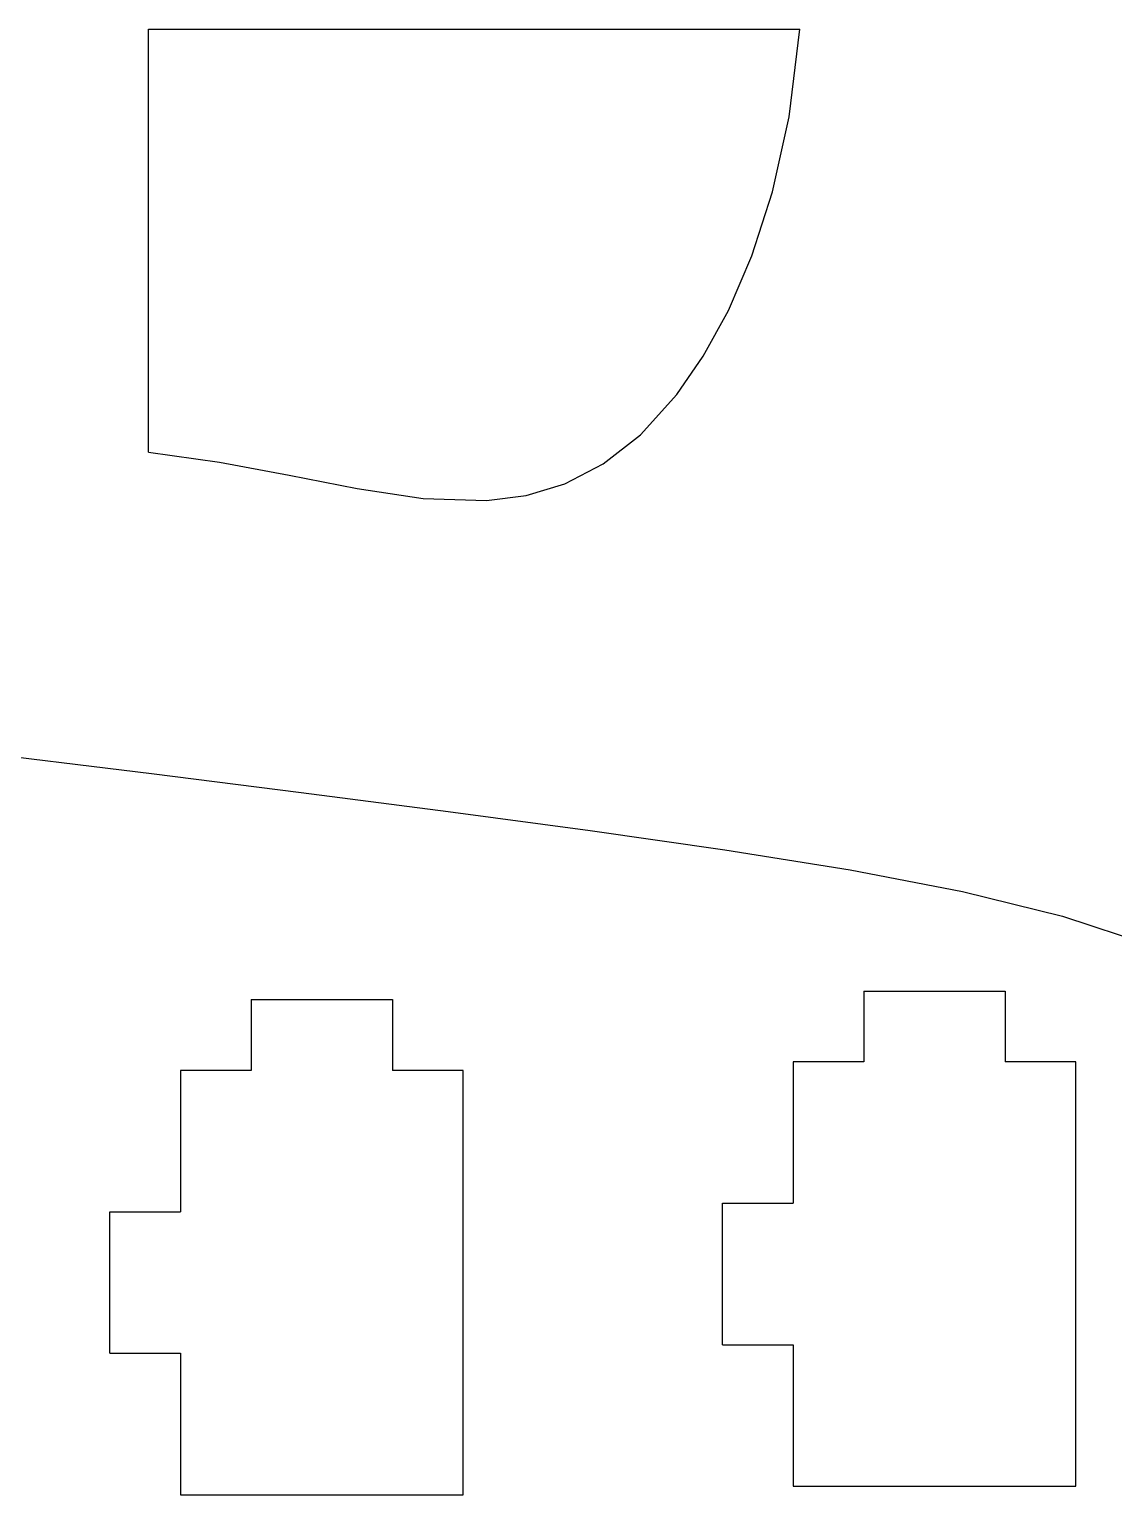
# Model space of a CAD drawing. Header units: millimetres. Extents: x -3928 to -434, y -548 to 1409.
# Drawn here: x -1356.1 to -1279.5, y 953.3 to 1056.9 of the extents above; entities that cross this region are included whole.
import ezdxf

# ---------------------------------------------------------------- set-up
doc = ezdxf.new("R2010")
doc.units = ezdxf.units.MM
doc.header["$MEASUREMENT"] = 0
doc.layers.add('layer 1', color=7, linetype='Continuous')

msp = doc.modelspace()

# ---------------------------------------------------------------- linework, layer by layer
at = {"layer": 'layer 1', "color": 1, "lineweight": 25}
for points in [[(-1347.7209, 1056.8918), (-1347.7209, 1056.8918), (-1301.6506, 1056.8918), (-1301.6506, 1056.8918)], [(-1347.7209, 1027.0031), (-1347.7209, 1027.0031), (-1347.7209, 1056.8918), (-1347.7209, 1056.8918)], [(-1297.1349, 988.8984), (-1297.1349, 988.8984), (-1297.1349, 983.8981), (-1297.1349, 983.8981)], [(-1297.1349, 988.8984), (-1297.1349, 988.8984), (-1287.1347, 988.8984), (-1287.1347, 988.8984)], [(-1287.1347, 988.8984), (-1287.1347, 988.8984), (-1287.1347, 983.8981), (-1287.1347, 983.8981)], [(-1340.462, 988.2966), (-1340.462, 988.2966), (-1340.462, 983.2964), (-1340.462, 983.2964)], [(-1340.462, 988.2966), (-1340.462, 988.2966), (-1330.4618, 988.2966), (-1330.4618, 988.2966)], [(-1330.4618, 988.2966), (-1330.4618, 988.2966), (-1330.4618, 983.2964), (-1330.4618, 983.2964)], [(-1340.462, 983.2964), (-1340.462, 983.2964), (-1345.4619, 983.2964), (-1345.4619, 983.2964)], [(-1345.4619, 983.2964), (-1345.4619, 983.2964), (-1345.4619, 973.2965), (-1345.4619, 973.2965)], [(-1325.4619, 983.2964), (-1325.4619, 983.2964), (-1330.4618, 983.2964), (-1330.4618, 983.2964)], [(-1325.4619, 953.2965), (-1325.4619, 953.2965), (-1325.4619, 983.2964), (-1325.4619, 983.2964)], [(-1297.1349, 983.8981), (-1297.1349, 983.8981), (-1302.1348, 983.8981), (-1302.1348, 983.8981)], [(-1302.1348, 983.8981), (-1302.1348, 983.8981), (-1302.1348, 973.8983), (-1302.1348, 973.8983)], [(-1282.1348, 983.8981), (-1282.1348, 983.8981), (-1287.1347, 983.8981), (-1287.1347, 983.8981)], [(-1282.1348, 953.8983), (-1282.1348, 953.8983), (-1282.1348, 983.8981), (-1282.1348, 983.8981)], [(-1307.1348, 963.8981), (-1307.1348, 963.8981), (-1307.1348, 973.8983), (-1307.1348, 973.8983)], [(-1307.1348, 973.8983), (-1307.1348, 973.8983), (-1302.1348, 973.8983), (-1302.1348, 973.8983)], [(-1350.4619, 963.2963), (-1350.4619, 963.2963), (-1350.4619, 973.2965), (-1350.4619, 973.2965)], [(-1350.4619, 973.2965), (-1350.4619, 973.2965), (-1345.4619, 973.2965), (-1345.4619, 973.2965)], [(-1307.1348, 963.8981), (-1307.1348, 963.8981), (-1302.1348, 963.8981), (-1302.1348, 963.8981)], [(-1302.1348, 963.8981), (-1302.1348, 963.8981), (-1302.1348, 953.8983), (-1302.1348, 953.8983)], [(-1350.4619, 963.2963), (-1350.4619, 963.2963), (-1345.4619, 963.2963), (-1345.4619, 963.2963)], [(-1345.4619, 963.2963), (-1345.4619, 963.2963), (-1345.4619, 953.2965), (-1345.4619, 953.2965)], [(-1345.4619, 953.2965), (-1345.4619, 953.2965), (-1325.4619, 953.2965), (-1325.4619, 953.2965)], [(-1302.1348, 953.8983), (-1302.1348, 953.8983), (-1282.1348, 953.8983), (-1282.1348, 953.8983)]]:
    msp.add_open_spline(points, degree=3, dxfattribs=at)
for points, knots in [([(-1347.7209, 1027.0031), (-1347.7209, 1027.0031), (-1342.7055, 1026.2933), (-1342.7055, 1026.2933), (-1342.7055, 1026.2933), (-1342.7055, 1026.2933), (-1337.7659, 1025.369), (-1337.7659, 1025.369), (-1337.7659, 1025.369), (-1337.7659, 1025.369), (-1332.9529, 1024.4275), (-1332.9529, 1024.4275), (-1332.9529, 1024.4275), (-1332.9529, 1024.4275), (-1328.3023, 1023.729), (-1328.3023, 1023.729), (-1328.3023, 1023.729), (-1328.3023, 1023.729), (-1323.8283, 1023.5804), (-1323.8283, 1023.5804), (-1323.8283, 1023.5804), (-1323.8283, 1023.5804), (-1321.0167, 1023.9374), (-1321.0167, 1023.9374), (-1321.0167, 1023.9374), (-1321.0167, 1023.9374), (-1318.2682, 1024.7654), (-1318.2682, 1024.7654), (-1318.2682, 1024.7654), (-1318.2682, 1024.7654), (-1315.5751, 1026.1631), (-1315.5751, 1026.1631), (-1315.5751, 1026.1631), (-1315.5751, 1026.1631), (-1312.9349, 1028.2325), (-1312.9349, 1028.2325), (-1312.9349, 1028.2325), (-1312.9349, 1028.2325), (-1310.3568, 1031.0798), (-1310.3568, 1031.0798), (-1310.3568, 1031.0798), (-1310.3568, 1031.0798), (-1308.4952, 1033.775), (-1308.4952, 1033.775), (-1308.4952, 1033.775), (-1308.4952, 1033.775), (-1306.713, 1037.0188), (-1306.713, 1037.0188), (-1306.713, 1037.0188), (-1306.713, 1037.0188), (-1305.0546, 1040.8718), (-1305.0546, 1040.8718), (-1305.0546, 1040.8718), (-1305.0546, 1040.8718), (-1303.587, 1045.4057), (-1303.587, 1045.4057), (-1303.587, 1045.4057), (-1303.587, 1045.4057), (-1302.407, 1050.7087), (-1302.407, 1050.7087), (-1302.407, 1050.7087), (-1302.407, 1050.7087), (-1301.6506, 1056.8918), (-1301.6506, 1056.8918)], [0, 0, 0, 0, 0.05882353, 0.05882353, 0.05882353, 0.05882353, 0.11764706, 0.11764706, 0.11764706, 0.11764706, 0.17647059, 0.17647059, 0.17647059, 0.17647059, 0.23529412, 0.23529412, 0.23529412, 0.23529412, 0.29411765, 0.29411765, 0.29411765, 0.29411765, 0.35294118, 0.35294118, 0.35294118, 0.35294118, 0.41176471, 0.41176471, 0.41176471, 0.41176471, 0.47058824, 0.47058824, 0.47058824, 0.47058824, 0.52941176, 0.52941176, 0.52941176, 0.52941176, 0.58823529, 0.58823529, 0.58823529, 0.58823529, 0.64705882, 0.64705882, 0.64705882, 0.64705882, 0.70588235, 0.70588235, 0.70588235, 0.70588235, 0.76470588, 0.76470588, 0.76470588, 0.76470588, 0.82352941, 0.82352941, 0.82352941, 0.82352941, 0.88235294, 0.88235294, 0.88235294, 0.88235294, 1, 1, 1, 1]), ([(-1451.4706, 959.3918), (-1451.4706, 959.3918), (-1449.4238, 959.6465), (-1449.4238, 959.6465), (-1449.4238, 959.6465), (-1449.4238, 959.6465), (-1447.7284, 960.3637), (-1447.7284, 960.3637), (-1447.7284, 960.3637), (-1447.7284, 960.3637), (-1446.329, 961.476), (-1446.329, 961.476), (-1446.329, 961.476), (-1446.329, 961.476), (-1444.6752, 963.75), (-1444.6752, 963.75), (-1444.6752, 963.75), (-1444.6752, 963.75), (-1443.4197, 966.5857), (-1443.4197, 966.5857), (-1443.4197, 966.5857), (-1443.4197, 966.5857), (-1442.1366, 970.9583), (-1442.1366, 970.9583), (-1442.1366, 970.9583), (-1442.1366, 970.9583), (-1441.0571, 975.7081), (-1441.0571, 975.7081), (-1441.0571, 975.7081), (-1441.0571, 975.7081), (-1439.9645, 980.5677), (-1439.9645, 980.5677), (-1439.9645, 980.5677), (-1439.9645, 980.5677), (-1438.3947, 986.2481), (-1438.3947, 986.2481), (-1438.3947, 986.2481), (-1438.3947, 986.2481), (-1436.3323, 991.5098), (-1436.3323, 991.5098), (-1436.3323, 991.5098), (-1436.3323, 991.5098), (-1433.6205, 996.1678), (-1433.6205, 996.1678), (-1433.6205, 996.1678), (-1433.6205, 996.1678), (-1430.158, 1000.1098), (-1430.158, 1000.1098), (-1430.158, 1000.1098), (-1430.158, 1000.1098), (-1425.8922, 1003.2855), (-1425.8922, 1003.2855), (-1425.8922, 1003.2855), (-1425.8922, 1003.2855), (-1421.1724, 1005.5556), (-1421.1724, 1005.5556), (-1421.1724, 1005.5556), (-1421.1724, 1005.5556), (-1415.7538, 1007.1847), (-1415.7538, 1007.1847), (-1415.7538, 1007.1847), (-1415.7538, 1007.1847), (-1409.6694, 1008.2233), (-1409.6694, 1008.2233), (-1409.6694, 1008.2233), (-1409.6694, 1008.2233), (-1402.9684, 1008.7373), (-1402.9684, 1008.7373), (-1402.9684, 1008.7373), (-1402.9684, 1008.7373), (-1395.7121, 1008.8012), (-1395.7121, 1008.8012), (-1395.7121, 1008.8012), (-1395.7121, 1008.8012), (-1387.9732, 1008.4946), (-1387.9732, 1008.4946), (-1387.9732, 1008.4946), (-1387.9732, 1008.4946), (-1375.0287, 1007.4521), (-1375.0287, 1007.4521), (-1375.0287, 1007.4521), (-1375.0287, 1007.4521), (-1361.4256, 1005.9691), (-1361.4256, 1005.9691), (-1361.4256, 1005.9691), (-1361.4256, 1005.9691), (-1347.5195, 1004.2715), (-1347.5195, 1004.2715), (-1347.5195, 1004.2715), (-1347.5195, 1004.2715), (-1336.9238, 1002.9281), (-1336.9238, 1002.9281), (-1336.9238, 1002.9281), (-1336.9238, 1002.9281), (-1326.5281, 1001.5847), (-1326.5281, 1001.5847), (-1326.5281, 1001.5847), (-1326.5281, 1001.5847), (-1316.492, 1000.2467), (-1316.492, 1000.2467), (-1316.492, 1000.2467), (-1316.492, 1000.2467), (-1306.9691, 998.8902), (-1306.9691, 998.8902), (-1306.9691, 998.8902), (-1306.9691, 998.8902), (-1298.1031, 997.4671), (-1298.1031, 997.4671), (-1298.1031, 997.4671), (-1298.1031, 997.4671), (-1290.1592, 995.9385), (-1290.1592, 995.9385), (-1290.1592, 995.9385), (-1290.1592, 995.9385), (-1283.0779, 994.2029), (-1283.0779, 994.2029), (-1283.0779, 994.2029), (-1283.0779, 994.2029), (-1276.9385, 992.179), (-1276.9385, 992.179), (-1276.9385, 992.179), (-1276.9385, 992.179), (-1271.7887, 989.7903), (-1271.7887, 989.7903), (-1271.7887, 989.7903), (-1271.7887, 989.7903), (-1267.9723, 987.2521), (-1267.9723, 987.2521), (-1267.9723, 987.2521), (-1267.9723, 987.2521), (-1264.949, 984.3399), (-1264.949, 984.3399), (-1264.949, 984.3399), (-1264.949, 984.3399), (-1262.644, 981.0587), (-1262.644, 981.0587), (-1262.644, 981.0587), (-1262.644, 981.0587), (-1260.9305, 977.454), (-1260.9305, 977.454), (-1260.9305, 977.454), (-1260.9305, 977.454), (-1259.62, 973.62), (-1259.62, 973.62), (-1259.62, 973.62), (-1259.62, 973.62), (-1258.6474, 970.3607), (-1258.6474, 970.3607), (-1258.6474, 970.3607), (-1258.6474, 970.3607), (-1257.5742, 967.1794), (-1257.5742, 967.1794), (-1257.5742, 967.1794), (-1257.5742, 967.1794), (-1256.1539, 964.2467), (-1256.1539, 964.2467), (-1256.1539, 964.2467), (-1256.1539, 964.2467), (-1254.6811, 962.3396), (-1254.6811, 962.3396), (-1254.6811, 962.3396), (-1254.6811, 962.3396), (-1252.6946, 960.805), (-1252.6946, 960.805), (-1252.6946, 960.805), (-1252.6946, 960.805), (-1251.0012, 960.0522), (-1251.0012, 960.0522), (-1251.0012, 960.0522), (-1251.0012, 960.0522), (-1248.947, 959.565), (-1248.947, 959.565), (-1248.947, 959.565), (-1248.947, 959.565), (-1246.4709, 959.3918), (-1246.4709, 959.3918)], [0, 0, 0, 0, 0.02222222, 0.02222222, 0.02222222, 0.02222222, 0.04444444, 0.04444444, 0.04444444, 0.04444444, 0.06666667, 0.06666667, 0.06666667, 0.06666667, 0.08888889, 0.08888889, 0.08888889, 0.08888889, 0.11111111, 0.11111111, 0.11111111, 0.11111111, 0.13333333, 0.13333333, 0.13333333, 0.13333333, 0.15555556, 0.15555556, 0.15555556, 0.15555556, 0.17777778, 0.17777778, 0.17777778, 0.17777778, 0.2, 0.2, 0.2, 0.2, 0.22222222, 0.22222222, 0.22222222, 0.22222222, 0.24444444, 0.24444444, 0.24444444, 0.24444444, 0.26666667, 0.26666667, 0.26666667, 0.26666667, 0.28888889, 0.28888889, 0.28888889, 0.28888889, 0.31111111, 0.31111111, 0.31111111, 0.31111111, 0.33333333, 0.33333333, 0.33333333, 0.33333333, 0.35555556, 0.35555556, 0.35555556, 0.35555556, 0.37777778, 0.37777778, 0.37777778, 0.37777778, 0.4, 0.4, 0.4, 0.4, 0.42222222, 0.42222222, 0.42222222, 0.42222222, 0.44444444, 0.44444444, 0.44444444, 0.44444444, 0.46666667, 0.46666667, 0.46666667, 0.46666667, 0.48888889, 0.48888889, 0.48888889, 0.48888889, 0.51111111, 0.51111111, 0.51111111, 0.51111111, 0.53333333, 0.53333333, 0.53333333, 0.53333333, 0.55555556, 0.55555556, 0.55555556, 0.55555556, 0.57777778, 0.57777778, 0.57777778, 0.57777778, 0.6, 0.6, 0.6, 0.6, 0.62222222, 0.62222222, 0.62222222, 0.62222222, 0.64444444, 0.64444444, 0.64444444, 0.64444444, 0.66666667, 0.66666667, 0.66666667, 0.66666667, 0.68888889, 0.68888889, 0.68888889, 0.68888889, 0.71111111, 0.71111111, 0.71111111, 0.71111111, 0.73333333, 0.73333333, 0.73333333, 0.73333333, 0.75555556, 0.75555556, 0.75555556, 0.75555556, 0.77777778, 0.77777778, 0.77777778, 0.77777778, 0.8, 0.8, 0.8, 0.8, 0.82222222, 0.82222222, 0.82222222, 0.82222222, 0.84444444, 0.84444444, 0.84444444, 0.84444444, 0.86666667, 0.86666667, 0.86666667, 0.86666667, 0.88888889, 0.88888889, 0.88888889, 0.88888889, 0.91111111, 0.91111111, 0.91111111, 0.91111111, 0.93333333, 0.93333333, 0.93333333, 0.93333333, 0.95555556, 0.95555556, 0.95555556, 0.95555556, 1, 1, 1, 1])]:
    msp.add_open_spline(points, degree=3, knots=knots, dxfattribs=at)

doc.saveas('drawing.dxf')
